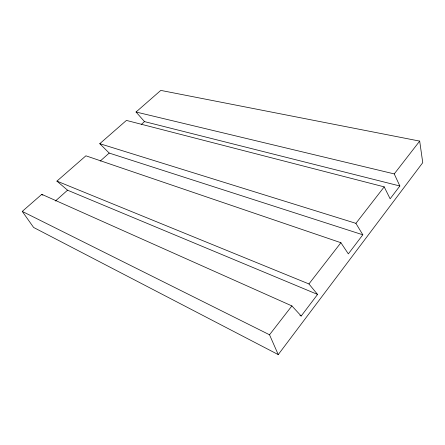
<?xml version="1.0" encoding="UTF-8"?>
<svg xmlns="http://www.w3.org/2000/svg" width="445" height="445" viewBox="0 0 445 445"><rect width="100%" height="100%" fill="white"/><g stroke="black" fill="none" stroke-linecap="round" stroke-linejoin="round"><path stroke-width="0.67" d="M301.198 316.011L291.898 305.915L41.797 194.332L22.25 211.403L33.625 227.467L278.242 354.598L422.75 162.659L419.685 141.104L160.79 90.402L136.048 112.012L144.492 121.607L399.855 185.993L390.137 198.798L384.202 186.867L126.425 120.417L99.786 143.685L109.197 153.069L362.82 234.799L348.34 253.878L340.903 242.714L85.902 155.811L56.927 181.115L67.545 190.199L317.569 294.434L301.198 316.011L299.93 315.438M278.242 354.598L269.52 334.774L291.898 305.915M56.927 181.115L308.93 283.943L340.903 242.714M362.82 234.799L355.917 223.345L384.202 186.867M399.855 185.993L394.248 173.912L419.685 141.104M55.391 201.034L67.545 190.199M100.197 161.09L109.197 153.069M141.532 124.244L144.492 121.607M136.048 112.012L394.248 173.912M99.786 143.685L355.917 223.345M22.25 211.403L269.52 334.774M41.797 194.332L42.854 195.183M308.93 283.943L317.569 294.434"/></g></svg>
